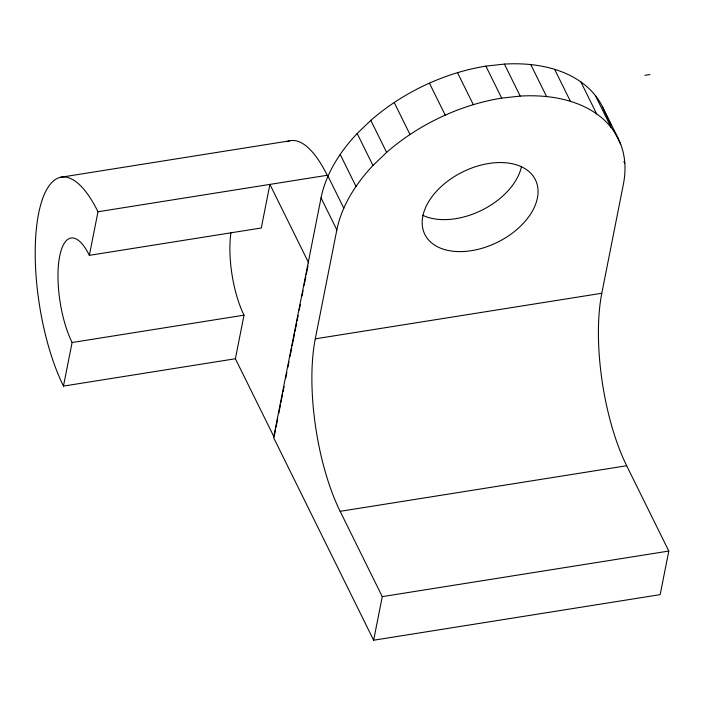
<?xml version="1.0" encoding="UTF-8"?>
<svg xmlns="http://www.w3.org/2000/svg" width="704" height="704" viewBox="0 0 704 704"><rect width="100%" height="100%" fill="white"/><g stroke="black" fill="none" stroke-linecap="round" stroke-linejoin="round"><path stroke-width="1.06" d="M230.912 232.883A61.662 20.856 81 0 0 244.015 315.163L235.391 358.75L63.466 386.091L72.098 342.514A61.662 20.856 81 0 1 59.664 256.265A61.662 20.856 81 0 1 89.355 255.341L261.281 227.99L269.905 184.404L308.651 262.856M89.355 255.341L97.988 211.754L327.219 175.287L328.187 177.25M321.042 197.886L273.574 437.606L373.639 640.218L660.167 594.642L668.8 551.056L626.674 465.74A123.323 41.721 81 0 1 601.797 293.26L623.374 184.298A154.158 98.076 -26.3 0 0 520.203 96.087L504.398 64.09L485.883 66.132A154.158 98.076 -26.3 0 0 370.823 120.384L357.174 133.505A154.158 98.076 -26.3 0 0 321.042 197.886L336.846 229.874L315.269 338.844A123.323 41.721 81 0 0 340.138 511.324L382.263 596.631L373.639 640.218M275.572 429.554L274.076 437.087L235.391 358.75M275.994 427.407L277.702 418.792M278.766 413.415L280.474 404.809M280.896 402.653L282.603 394.046M283.026 391.89L284.09 386.514M285.798 377.898L286.862 372.522M287.927 367.136L288.992 361.759M290.057 356.382L291.764 347.767M292.186 345.62L294.536 333.775M294.958 331.628L296.666 323.013M297.088 320.866L298.153 315.48M299.218 310.103L300.282 304.718M301.99 296.111L303.054 290.734M304.119 285.349L305.826 276.742M306.249 274.586L307.956 265.98M336.846 229.874A154.158 98.076 -26.3 0 1 372.97 165.502L386.619 152.381A154.158 98.076 -26.3 0 1 501.688 98.129L520.203 96.087M644.952 75.337L649.968 74.536M60.43 177.311L289.661 140.844M72.098 342.514L244.015 315.163M315.269 338.844L601.797 293.26M340.138 511.324L626.674 465.74M382.263 596.631L668.8 551.056M602.342 106.462L618.147 138.459M611.151 124.942L604.93 112.341A154.158 98.076 -26.3 0 0 504.398 64.09M613.545 129.791L620.726 144.338M595.417 95.612L611.222 127.6M623.876 161.542L624.835 163.478M580.87 81.937L596.666 113.925M554.629 69.335L570.425 101.332M530.79 64.592L546.594 96.58M485.883 66.132L501.688 98.129M457.521 72.67L473.317 104.667M429.414 83.151L445.218 115.139M394.214 102.52L410.01 134.517M370.823 120.384L386.619 152.381M357.174 133.505L372.97 165.502M340.208 154.449L356.004 186.446M328.002 176.194L343.807 208.182M63.466 386.091A123.323 41.721 81 0 1 38.597 213.611A123.323 41.721 81 0 1 97.988 211.754M287.038 141.715A123.323 41.721 81 0 1 327.219 175.287M521.418 166.927A61.662 39.23 -26.3 0 1 481.316 210.452A61.662 39.23 -26.3 0 1 422.576 215.222M461.657 251.592A61.662 39.23 -26.3 0 0 536.914 183.612A61.662 39.23 -26.3 0 0 441.76 186.058A61.662 39.23 -26.3 0 0 461.657 251.592"/></g></svg>
